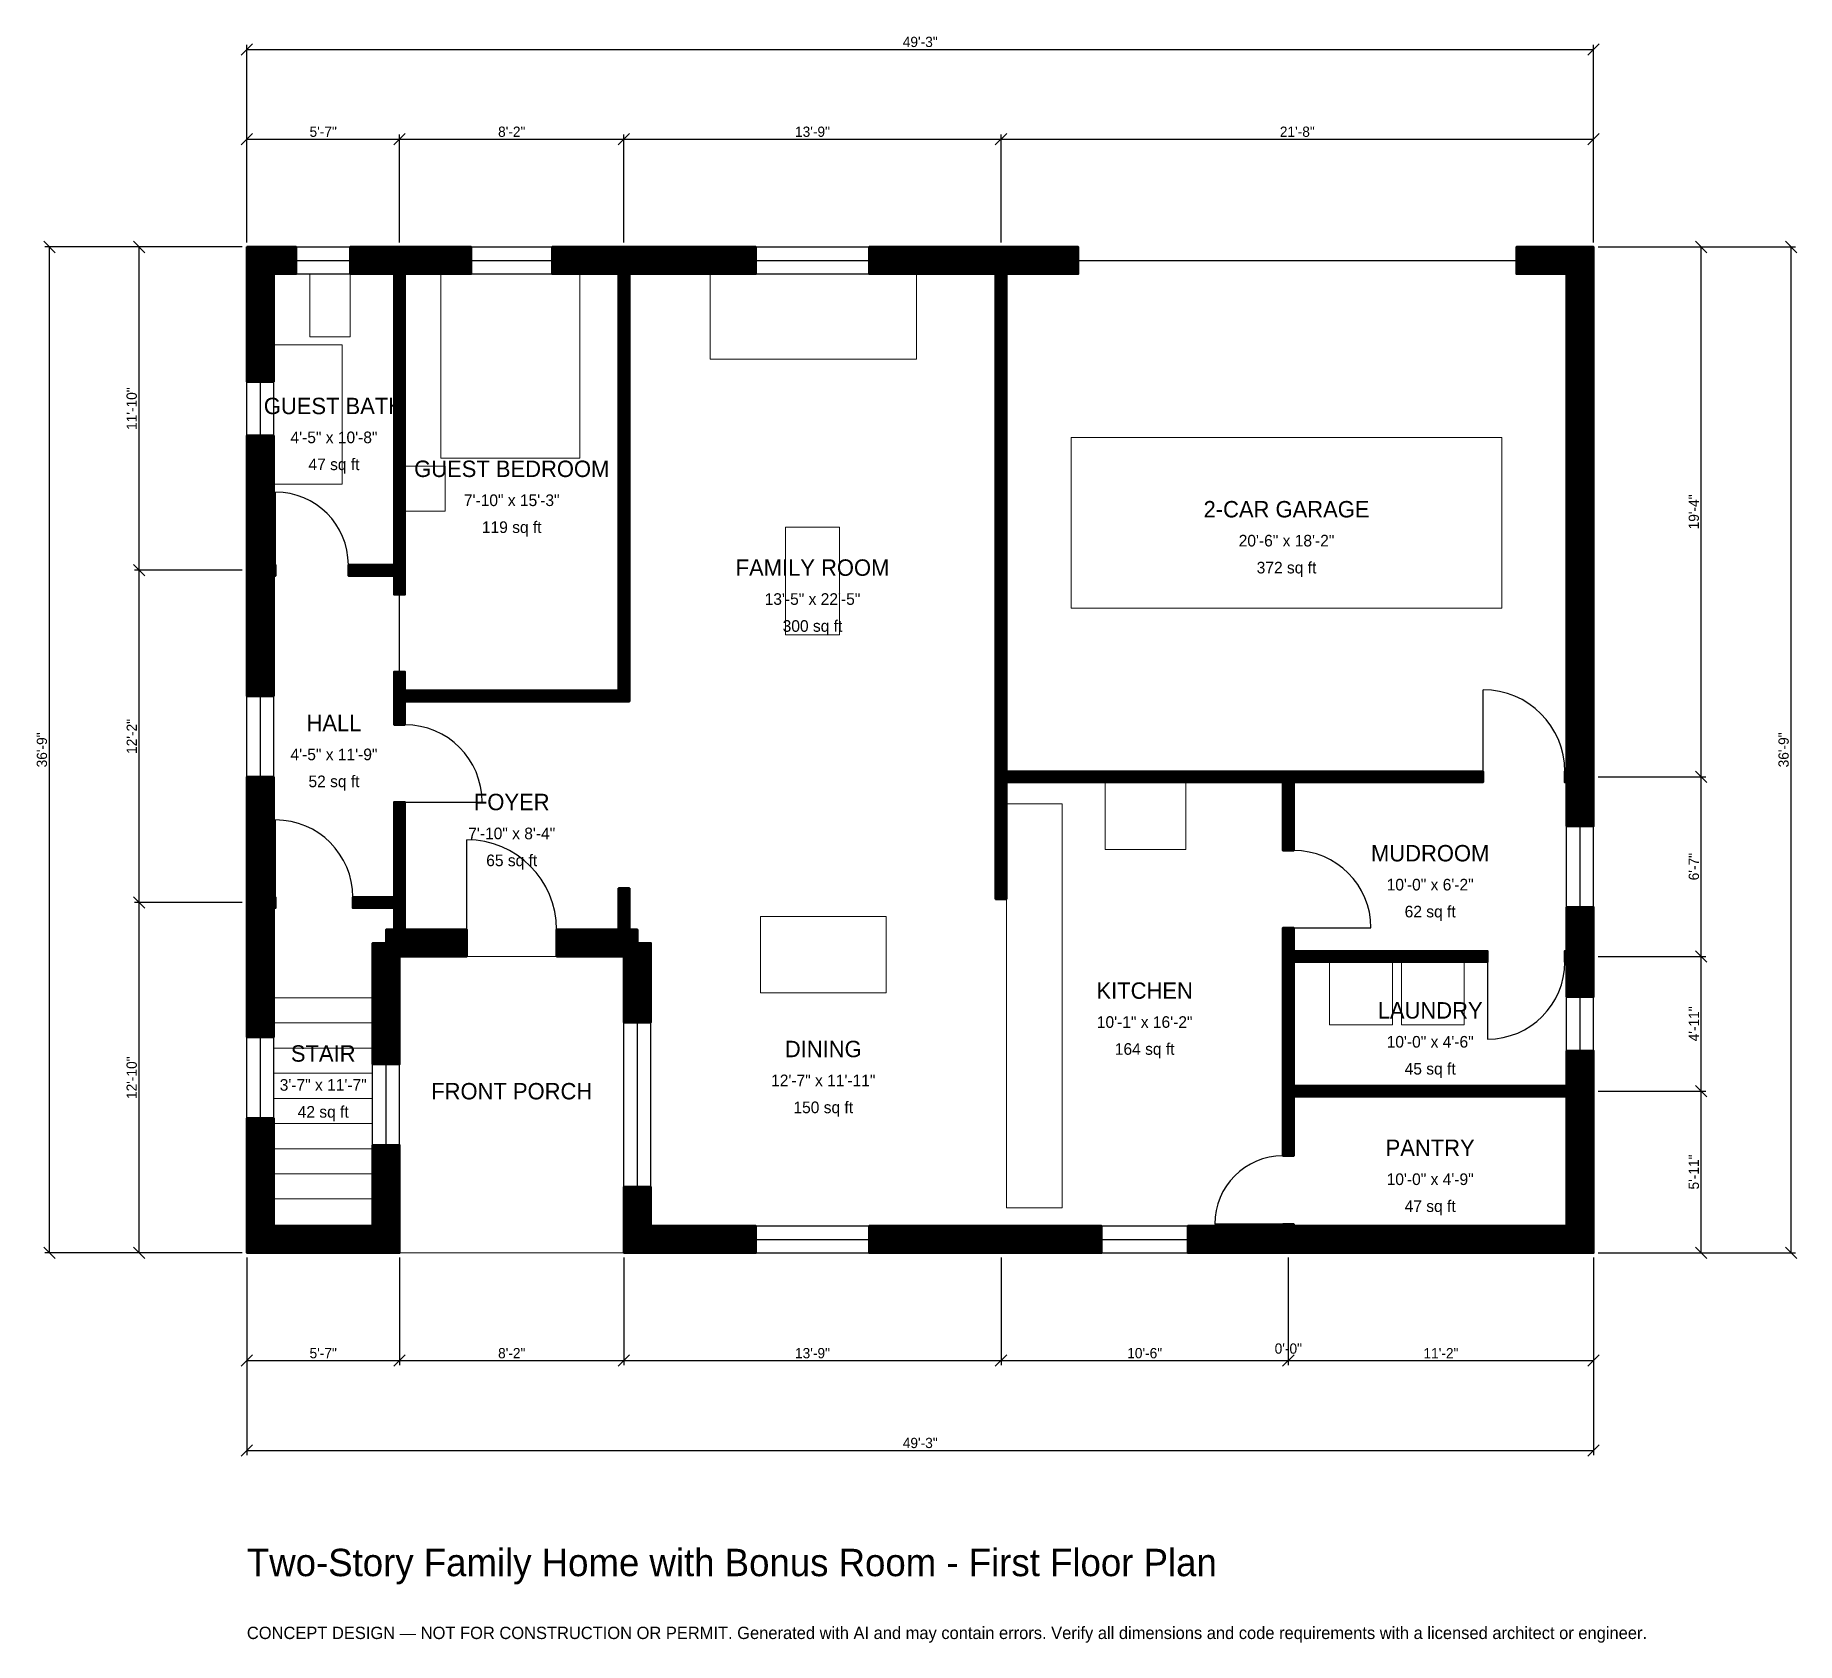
# Model space of a CAD drawing. Header units: inches. Extents: x -93 to 680, y -171 to 534.
import ezdxf
from ezdxf.enums import TextEntityAlignment as Align

# ---------------------------------------------------------------- set-up
doc = ezdxf.new("R2010")
doc.units = ezdxf.units.IN
doc.header["$MEASUREMENT"] = 0
doc.linetypes.add('DASHED', pattern=[0.6, 0.5, -0.1])
for name, color, linetype, lineweight in [('A-ANNO-DIMS', 1, 'Continuous', 13), ('A-ANNO-TEXT', 7, 'Continuous', 18), ('A-AREA-IDEN', 7, 'Continuous', 18), ('A-DOOR', 2, 'Continuous', 25), ('A-FLOR-FIXT', 9, 'Continuous', 13), ('A-FLOR-STRS', 3, 'Continuous', 18), ('A-FURN', 9, 'Continuous', 13), ('A-GLAZ', 4, 'Continuous', 25), ('A-SITE-PAVE', 8, 'Continuous', 13), ('A-WALL', 7, 'Continuous', 50), ('A-WALL-PATT', 8, 'Continuous', 13)]:
    doc.layers.add(name, color=color, linetype=linetype, lineweight=lineweight)
doc.dimstyles.new('PLAN', dxfattribs={"dimtxt": 4.5, "dimasz": 3, "dimexe": 2, "dimexo": 2, "dimgap": 1, "dimtad": 1, "dimdec": 0, "dimlunit": 4, "dimtsz": 2.5, "dimcen": 2.5, "dimclrd": 1, "dimclre": 1, "dimazin": 3, "dimtfac": 1, "dimtmove": 0, "dimatfit": 3})

msp = doc.modelspace()

# ---------------------------------------------------------------- hatches: boundary and pattern name
at = {"layer": 'A-WALL-PATT'}
h = msp.add_hatch(dxfattribs=at)
h.set_pattern_fill('ANSI31', color=8, scale=0.8)
h.paths.add_polyline_path([(0, 155.9055), (0, 155.9055), (0, 159.4488), (0, 208.6614), (11.811, 208.6614), (11.811, 159.4488), (11.811, 155.9055), (12.5984, 155.9055), (12.5984, 151.1811), (11.811, 151.1811), (11.811, 147.6378), (11.811, 94.4882), (0, 94.4882), (0, 147.6378), (0, 151.1811), (0, 151.1811), (0, 155.9055)])
h.paths.add_polyline_path([(0, 293.3071), (0, 296.8504), (0, 296.8504), (0, 301.5748), (0, 301.5748), (0, 305.1181), (0, 358.2677), (11.811, 358.2677), (11.811, 305.1181), (11.811, 301.5748), (12.5984, 301.5748), (12.5984, 296.8504), (11.811, 296.8504), (11.811, 293.3071), (11.811, 244.0945), (0, 244.0945), (0, 293.3071)])
h.paths.add_polyline_path([(0, 429.1339), (0, 429.1339), (0, 440.9449), (0, 440.9449), (0, 440.9449), (11.811, 440.9449), (11.811, 440.9449), (21.6535, 440.9449), (21.6535, 429.1339), (11.811, 429.1339), (11.811, 381.8898), (0, 381.8898), (0, 429.1339)])
h.paths.add_polyline_path([(61.0236, 440.9449), (64.5669, 440.9449), (64.5669, 440.9449), (69.2913, 440.9449), (69.2913, 440.9449), (72.8346, 440.9449), (98.4252, 440.9449), (98.4252, 429.1339), (72.8346, 429.1339), (69.2913, 429.1339), (69.2913, 301.5748), (69.2913, 296.8504), (69.2913, 288.5827), (64.5669, 288.5827), (64.5669, 296.8504), (44.4882, 296.8504), (44.4882, 301.5748), (64.5669, 301.5748), (64.5669, 429.1339), (61.0236, 429.1339), (45.2756, 429.1339), (45.2756, 440.9449), (61.0236, 440.9449)])
h.paths.add_polyline_path([(159.4488, 440.9449), (162.9921, 440.9449), (162.9921, 440.9449), (167.7165, 440.9449), (167.7165, 440.9449), (171.2598, 440.9449), (223.2283, 440.9449), (223.2283, 429.1339), (171.2598, 429.1339), (167.7165, 429.1339), (167.7165, 246.4567), (167.7165, 241.7323), (167.7165, 241.7323), (69.2913, 241.7323), (69.2913, 231.4961), (64.5669, 231.4961), (64.5669, 241.7323), (64.5669, 241.7323), (64.5669, 246.4567), (64.5669, 254.7244), (69.2913, 254.7244), (69.2913, 246.4567), (162.9921, 246.4567), (162.9921, 429.1339), (159.4488, 429.1339), (133.8583, 429.1339), (133.8583, 440.9449), (159.4488, 440.9449)])
h.paths.add_polyline_path([(324.8031, 440.9449), (328.3465, 440.9449), (328.3465, 440.9449), (333.0709, 440.9449), (333.0709, 440.9449), (336.6142, 440.9449), (364.5669, 440.9449), (364.5669, 429.1339), (336.6142, 429.1339), (333.0709, 429.1339), (333.0709, 211.0236), (454.3307, 211.0236), (454.3307, 211.0236), (459.0551, 211.0236), (542.126, 211.0236), (542.126, 206.2992), (459.0551, 206.2992), (459.0551, 176.378), (454.3307, 176.378), (454.3307, 206.2992), (454.3307, 206.2992), (333.0709, 206.2992), (333.0709, 155.1181), (328.3465, 155.1181), (328.3465, 206.2992), (328.3465, 211.0236), (328.3465, 429.1339), (324.8031, 429.1339), (272.8346, 429.1339), (272.8346, 440.9449), (324.8031, 440.9449)])
h.paths.add_polyline_path([(578.7402, 440.9449), (578.7402, 440.9449), (590.5512, 440.9449), (590.5512, 440.9449), (590.5512, 440.9449), (590.5512, 429.1339), (590.5512, 429.1339), (590.5512, 214.5669), (590.5512, 211.0236), (590.5512, 211.0236), (590.5512, 206.2992), (590.5512, 206.2992), (590.5512, 202.7559), (590.5512, 187.0079), (578.7402, 187.0079), (578.7402, 202.7559), (578.7402, 206.2992), (577.9528, 206.2992), (577.9528, 211.0236), (578.7402, 211.0236), (578.7402, 214.5669), (578.7402, 429.1339), (556.6929, 429.1339), (556.6929, 440.9449), (578.7402, 440.9449)])
h.paths.add_polyline_path([(590.5512, 135.8268), (590.5512, 132.2835), (590.5512, 132.2835), (590.5512, 127.5591), (590.5512, 127.5591), (590.5512, 124.0157), (590.5512, 112.2047), (578.7402, 112.2047), (578.7402, 124.0157), (578.7402, 127.5591), (577.9528, 127.5591), (577.9528, 132.2835), (578.7402, 132.2835), (578.7402, 135.8268), (578.7402, 151.5748), (590.5512, 151.5748), (590.5512, 135.8268)])
h.paths.add_polyline_path([(590.5512, 76.7717), (590.5512, 73.2283), (590.5512, 73.2283), (590.5512, 68.5039), (590.5512, 68.5039), (590.5512, 64.9606), (590.5512, 11.811), (590.5512, 11.811), (590.5512, 0), (590.5512, 0), (590.5512, 0), (578.7402, 0), (578.7402, 0), (462.5984, 0), (459.0551, 0), (459.0551, 0), (454.3307, 0), (454.3307, 0), (450.7874, 0), (412.5984, 0), (412.5984, 11.811), (450.7874, 11.811), (454.3307, 11.811), (454.3307, 12.5984), (459.0551, 12.5984), (459.0551, 11.811), (462.5984, 11.811), (578.7402, 11.811), (578.7402, 64.9606), (578.7402, 68.5039), (459.0551, 68.5039), (459.0551, 42.5197), (454.3307, 42.5197), (454.3307, 68.5039), (454.3307, 68.5039), (454.3307, 73.2283), (454.3307, 73.2283), (454.3307, 127.5591), (454.3307, 127.5591), (454.3307, 132.2835), (454.3307, 132.2835), (454.3307, 142.5197), (459.0551, 142.5197), (459.0551, 132.2835), (544.0945, 132.2835), (544.0945, 127.5591), (459.0551, 127.5591), (459.0551, 73.2283), (578.7402, 73.2283), (578.7402, 76.7717), (578.7402, 88.5827), (590.5512, 88.5827), (590.5512, 76.7717)])
h.paths.add_polyline_path([(336.6142, 0), (324.8031, 0), (272.8346, 0), (272.8346, 11.811), (324.8031, 11.811), (336.6142, 11.811), (374.8031, 11.811), (374.8031, 0), (336.6142, 0)])
h.paths.add_polyline_path([(177.1654, 0), (177.1654, 0), (165.3543, 0), (165.3543, 0), (165.3543, 0), (165.3543, 11.811), (165.3543, 11.811), (165.3543, 28.937), (177.1654, 28.937), (177.1654, 11.811), (223.2283, 11.811), (223.2283, 0), (177.1654, 0)])
h.paths.add_polyline_path([(165.3543, 127.5591), (165.3543, 127.5591), (165.3543, 129.9212), (162.9921, 129.9212), (162.9921, 129.9213), (135.8268, 129.9213), (135.8268, 141.7323), (162.9921, 141.7323), (162.9921, 159.8425), (167.7165, 159.8425), (167.7165, 141.7323), (171.2598, 141.7323), (171.2598, 135.8268), (177.1654, 135.8268), (177.1654, 100.9843), (165.3543, 100.9843), (165.3543, 127.5591)])
h.paths.add_polyline_path([(69.2913, 129.9213), (69.2913, 129.9212), (66.9292, 129.9212), (66.9292, 127.5591), (66.9291, 127.5591), (66.9291, 82.6772), (55.1181, 82.6772), (55.1181, 135.8268), (61.0236, 135.8268), (61.0236, 141.7323), (64.5669, 141.7323), (64.5669, 151.1811), (46.4567, 151.1811), (46.4567, 155.9055), (64.5669, 155.9055), (64.5669, 197.6378), (69.2913, 197.6378), (69.2913, 155.9055), (69.2913, 151.1811), (69.2913, 141.7323), (96.4567, 141.7323), (96.4567, 129.9213), (69.2913, 129.9213)])
h.paths.add_polyline_path([(66.9291, 11.811), (66.9292, 11.811), (66.9292, 0), (66.9291, 0), (66.9291, 0), (55.1181, 0), (55.1181, 0), (11.811, 0), (11.811, 0), (0, 0), (0, 0), (0, 0), (0, 11.811), (0, 11.811), (0, 59.0551), (11.811, 59.0551), (11.811, 11.811), (55.1181, 11.811), (55.1181, 47.2441), (66.9291, 47.2441), (66.9291, 11.811)])

# ---------------------------------------------------------------- linework, layer by layer
at = {"layer": 'A-DOOR', "linetype": 'DASHED'}
msp.add_line((364.5669, 435.0394), (556.6929, 435.0394), dxfattribs=at)
at = {"layer": 'A-DOOR'}
for p, q in [((12.5984, 301.5748), (12.5984, 333.4646)), ((66.9291, 254.7244), (66.9291, 288.5827)), ((542.126, 211.0236), (542.126, 246.8504)), ((69.2913, 197.6378), (103.1496, 197.6378)), ((12.5984, 155.9055), (12.5984, 189.7638)), ((96.4567, 141.7323), (96.4567, 181.1024)), ((459.0551, 142.5197), (492.9134, 142.5197)), ((544.0945, 127.5591), (544.0945, 93.7008)), ((454.3307, 12.5984), (424.4094, 12.5984))]:
    msp.add_line(p, q, dxfattribs=at)
for centre, radius, start, end in [((12.5984, 301.5748), 31.8898, 0, 90), ((542.126, 211.0236), 35.8268, 0, 90), ((69.2913, 197.6378), 33.8583, 0, 90), ((12.5984, 155.9055), 33.8583, 0, 90), ((96.4567, 141.7323), 39.3701, 0, 90), ((459.0551, 142.5197), 33.8583, 0, 90), ((544.0945, 127.5591), 33.8583, 270, 360), ((454.3307, 12.5984), 29.9213, 90, 180)]:
    msp.add_arc(centre, radius, start, end, dxfattribs=at)
at = {"layer": 'A-FLOR-FIXT'}
for points in [[(27.5591, 401.5748), (45.2756, 401.5748), (45.2756, 429.1339), (27.5591, 429.1339)], [(11.811, 337.0079), (41.7323, 337.0079), (41.7323, 398.0315), (11.811, 398.0315)], [(333.0709, 19.685), (357.4803, 19.685), (357.4803, 196.8504), (333.0709, 196.8504)]]:
    msp.add_lwpolyline(points, close=True, dxfattribs=at)
at = {"layer": 'A-FLOR-STRS'}
for p, q in [((11.811, 111.811), (55.1181, 111.811)), ((11.811, 100.7874), (55.1181, 100.7874)), ((11.811, 89.7638), (55.1181, 89.7638)), ((11.811, 78.7402), (55.1181, 78.7402)), ((11.811, 67.7165), (55.1181, 67.7165)), ((11.811, 56.6929), (55.1181, 56.6929)), ((11.811, 45.6693), (55.1181, 45.6693)), ((11.811, 34.6457), (55.1181, 34.6457)), ((11.811, 23.622), (55.1181, 23.622))]:
    msp.add_line(p, q, dxfattribs=at)
at = {"layer": 'A-FURN'}
for points in [[(85.0394, 348.4252), (146.063, 348.4252), (146.063, 429.1339), (85.0394, 429.1339)], [(203.1496, 391.7323), (293.7008, 391.7323), (293.7008, 429.1339), (203.1496, 429.1339)], [(361.4173, 282.6772), (550.3937, 282.6772), (550.3937, 357.4803), (361.4173, 357.4803)], [(69.2913, 325.1969), (87.0079, 325.1969), (87.0079, 344.8819), (69.2913, 344.8819)], [(236.2205, 270.8661), (259.8425, 270.8661), (259.8425, 318.1102), (236.2205, 318.1102)], [(376.378, 176.7717), (411.811, 176.7717), (411.811, 206.2992), (376.378, 206.2992)], [(225.1969, 113.9764), (280.315, 113.9764), (280.315, 147.4409), (225.1969, 147.4409)], [(474.8031, 100), (502.3622, 100), (502.3622, 127.5591), (474.8031, 127.5591)], [(506.2992, 100), (533.8583, 100), (533.8583, 127.5591), (506.2992, 127.5591)]]:
    msp.add_lwpolyline(points, close=True, dxfattribs=at)
at = {"layer": 'A-GLAZ'}
for p, q in [((21.6535, 440.9449), (45.2756, 440.9449)), ((98.4252, 440.9449), (133.8583, 440.9449)), ((223.2283, 440.9449), (272.8346, 440.9449)), ((21.6535, 435.0394), (45.2756, 435.0394)), ((98.4252, 435.0394), (133.8583, 435.0394)), ((223.2283, 435.0394), (272.8346, 435.0394)), ((21.6535, 429.1339), (45.2756, 429.1339)), ((98.4252, 429.1339), (133.8583, 429.1339)), ((223.2283, 429.1339), (272.8346, 429.1339)), ((0, 358.2677), (0, 381.8898)), ((5.9055, 358.2677), (5.9055, 381.8898)), ((11.811, 358.2677), (11.811, 381.8898)), ((0, 208.6614), (0, 244.0945)), ((5.9055, 208.6614), (5.9055, 244.0945)), ((11.811, 208.6614), (11.811, 244.0945)), ((578.7402, 151.5748), (578.7402, 187.0079)), ((584.6457, 151.5748), (584.6457, 187.0079)), ((590.5512, 151.5748), (590.5512, 187.0079)), ((578.7402, 88.5827), (578.7402, 112.2047)), ((584.6457, 88.5827), (584.6457, 112.2047)), ((590.5512, 88.5827), (590.5512, 112.2047)), ((165.3543, 28.937), (165.3543, 100.9843)), ((171.2598, 28.937), (171.2598, 100.9843)), ((177.1654, 28.937), (177.1654, 100.9843)), ((0, 59.0551), (0, 94.4882)), ((5.9055, 59.0551), (5.9055, 94.4882)), ((11.811, 59.0551), (11.811, 94.4882)), ((55.1181, 47.2441), (55.1181, 82.6772)), ((61.0236, 47.2441), (61.0236, 82.6772)), ((66.9291, 47.2441), (66.9291, 82.6772)), ((223.2283, 11.811), (272.8346, 11.811)), ((374.8031, 11.811), (412.5984, 11.811)), ((223.2283, 5.9055), (272.8346, 5.9055)), ((223.2283, 0), (272.8346, 0)), ((374.8031, 5.9055), (412.5984, 5.9055)), ((374.8031, 0), (412.5984, 0))]:
    msp.add_line(p, q, dxfattribs=at)
at = {"layer": 'A-SITE-PAVE', "linetype": 'DASHED'}
msp.add_lwpolyline([(66.9291, 0), (165.3543, 0), (165.3543, 129.9213), (66.9291, 129.9213)], close=True, dxfattribs=at)
at = {"layer": 'A-WALL'}
for points in [[(0, 429.1339), (0, 429.1339), (0, 440.9449), (0, 440.9449), (0, 440.9449), (11.811, 440.9449), (11.811, 440.9449), (21.6535, 440.9449), (21.6535, 429.1339), (11.811, 429.1339), (11.811, 381.8898), (0, 381.8898), (0, 429.1339)], [(61.0236, 440.9449), (64.5669, 440.9449), (64.5669, 440.9449), (69.2913, 440.9449), (69.2913, 440.9449), (72.8346, 440.9449), (98.4252, 440.9449), (98.4252, 429.1339), (72.8346, 429.1339), (69.2913, 429.1339), (69.2913, 301.5748), (69.2913, 296.8504), (69.2913, 288.5827), (64.5669, 288.5827), (64.5669, 296.8504), (44.4882, 296.8504), (44.4882, 301.5748), (64.5669, 301.5748), (64.5669, 429.1339), (61.0236, 429.1339), (45.2756, 429.1339), (45.2756, 440.9449), (61.0236, 440.9449)], [(159.4488, 440.9449), (162.9921, 440.9449), (162.9921, 440.9449), (167.7165, 440.9449), (167.7165, 440.9449), (171.2598, 440.9449), (223.2283, 440.9449), (223.2283, 429.1339), (171.2598, 429.1339), (167.7165, 429.1339), (167.7165, 246.4567), (167.7165, 241.7323), (167.7165, 241.7323), (69.2913, 241.7323), (69.2913, 231.4961), (64.5669, 231.4961), (64.5669, 241.7323), (64.5669, 241.7323), (64.5669, 246.4567), (64.5669, 254.7244), (69.2913, 254.7244), (69.2913, 246.4567), (162.9921, 246.4567), (162.9921, 429.1339), (159.4488, 429.1339), (133.8583, 429.1339), (133.8583, 440.9449), (159.4488, 440.9449)], [(324.8031, 440.9449), (328.3465, 440.9449), (328.3465, 440.9449), (333.0709, 440.9449), (333.0709, 440.9449), (336.6142, 440.9449), (364.5669, 440.9449), (364.5669, 429.1339), (336.6142, 429.1339), (333.0709, 429.1339), (333.0709, 211.0236), (454.3307, 211.0236), (454.3307, 211.0236), (459.0551, 211.0236), (542.126, 211.0236), (542.126, 206.2992), (459.0551, 206.2992), (459.0551, 176.378), (454.3307, 176.378), (454.3307, 206.2992), (454.3307, 206.2992), (333.0709, 206.2992), (333.0709, 155.1181), (328.3465, 155.1181), (328.3465, 206.2992), (328.3465, 211.0236), (328.3465, 429.1339), (324.8031, 429.1339), (272.8346, 429.1339), (272.8346, 440.9449), (324.8031, 440.9449)], [(578.7402, 440.9449), (578.7402, 440.9449), (590.5512, 440.9449), (590.5512, 440.9449), (590.5512, 440.9449), (590.5512, 429.1339), (590.5512, 429.1339), (590.5512, 214.5669), (590.5512, 211.0236), (590.5512, 211.0236), (590.5512, 206.2992), (590.5512, 206.2992), (590.5512, 202.7559), (590.5512, 187.0079), (578.7402, 187.0079), (578.7402, 202.7559), (578.7402, 206.2992), (577.9528, 206.2992), (577.9528, 211.0236), (578.7402, 211.0236), (578.7402, 214.5669), (578.7402, 429.1339), (556.6929, 429.1339), (556.6929, 440.9449), (578.7402, 440.9449)], [(0, 293.3071), (0, 296.8504), (0, 296.8504), (0, 301.5748), (0, 301.5748), (0, 305.1181), (0, 358.2677), (11.811, 358.2677), (11.811, 305.1181), (11.811, 301.5748), (12.5984, 301.5748), (12.5984, 296.8504), (11.811, 296.8504), (11.811, 293.3071), (11.811, 244.0945), (0, 244.0945), (0, 293.3071)], [(0, 155.9055), (0, 155.9055), (0, 159.4488), (0, 208.6614), (11.811, 208.6614), (11.811, 159.4488), (11.811, 155.9055), (12.5984, 155.9055), (12.5984, 151.1811), (11.811, 151.1811), (11.811, 147.6378), (11.811, 94.4882), (0, 94.4882), (0, 147.6378), (0, 151.1811), (0, 151.1811), (0, 155.9055)], [(69.2913, 129.9213), (69.2913, 129.9212), (66.9292, 129.9212), (66.9292, 127.5591), (66.9291, 127.5591), (66.9291, 82.6772), (55.1181, 82.6772), (55.1181, 135.8268), (61.0236, 135.8268), (61.0236, 141.7323), (64.5669, 141.7323), (64.5669, 151.1811), (46.4567, 151.1811), (46.4567, 155.9055), (64.5669, 155.9055), (64.5669, 197.6378), (69.2913, 197.6378), (69.2913, 155.9055), (69.2913, 151.1811), (69.2913, 141.7323), (96.4567, 141.7323), (96.4567, 129.9213), (69.2913, 129.9213)], [(165.3543, 127.5591), (165.3543, 127.5591), (165.3543, 129.9212), (162.9921, 129.9212), (162.9921, 129.9213), (135.8268, 129.9213), (135.8268, 141.7323), (162.9921, 141.7323), (162.9921, 159.8425), (167.7165, 159.8425), (167.7165, 141.7323), (171.2598, 141.7323), (171.2598, 135.8268), (177.1654, 135.8268), (177.1654, 100.9843), (165.3543, 100.9843), (165.3543, 127.5591)], [(590.5512, 135.8268), (590.5512, 132.2835), (590.5512, 132.2835), (590.5512, 127.5591), (590.5512, 127.5591), (590.5512, 124.0157), (590.5512, 112.2047), (578.7402, 112.2047), (578.7402, 124.0157), (578.7402, 127.5591), (577.9528, 127.5591), (577.9528, 132.2835), (578.7402, 132.2835), (578.7402, 135.8268), (578.7402, 151.5748), (590.5512, 151.5748), (590.5512, 135.8268)], [(590.5512, 76.7717), (590.5512, 73.2283), (590.5512, 73.2283), (590.5512, 68.5039), (590.5512, 68.5039), (590.5512, 64.9606), (590.5512, 11.811), (590.5512, 11.811), (590.5512, 0), (590.5512, 0), (590.5512, 0), (578.7402, 0), (578.7402, 0), (462.5984, 0), (459.0551, 0), (459.0551, 0), (454.3307, 0), (454.3307, 0), (450.7874, 0), (412.5984, 0), (412.5984, 11.811), (450.7874, 11.811), (454.3307, 11.811), (454.3307, 12.5984), (459.0551, 12.5984), (459.0551, 11.811), (462.5984, 11.811), (578.7402, 11.811), (578.7402, 64.9606), (578.7402, 68.5039), (459.0551, 68.5039), (459.0551, 42.5197), (454.3307, 42.5197), (454.3307, 68.5039), (454.3307, 68.5039), (454.3307, 73.2283), (454.3307, 73.2283), (454.3307, 127.5591), (454.3307, 127.5591), (454.3307, 132.2835), (454.3307, 132.2835), (454.3307, 142.5197), (459.0551, 142.5197), (459.0551, 132.2835), (544.0945, 132.2835), (544.0945, 127.5591), (459.0551, 127.5591), (459.0551, 73.2283), (578.7402, 73.2283), (578.7402, 76.7717), (578.7402, 88.5827), (590.5512, 88.5827), (590.5512, 76.7717)], [(66.9291, 11.811), (66.9292, 11.811), (66.9292, 0), (66.9291, 0), (66.9291, 0), (55.1181, 0), (55.1181, 0), (11.811, 0), (11.811, 0), (0, 0), (0, 0), (0, 0), (0, 11.811), (0, 11.811), (0, 59.0551), (11.811, 59.0551), (11.811, 11.811), (55.1181, 11.811), (55.1181, 47.2441), (66.9291, 47.2441), (66.9291, 11.811)], [(177.1654, 0), (177.1654, 0), (165.3543, 0), (165.3543, 0), (165.3543, 0), (165.3543, 11.811), (165.3543, 11.811), (165.3543, 28.937), (177.1654, 28.937), (177.1654, 11.811), (223.2283, 11.811), (223.2283, 0), (177.1654, 0)], [(336.6142, 0), (324.8031, 0), (272.8346, 0), (272.8346, 11.811), (324.8031, 11.811), (336.6142, 11.811), (374.8031, 11.811), (374.8031, 0), (336.6142, 0)]]:
    msp.add_lwpolyline(points, close=True, dxfattribs=at)

# ---------------------------------------------------------------- texts
at = {"layer": 'A-ANNO-TEXT'}
for s, height, p in [('Two-Story Family Home with Bonus Room - First Floor Plan', 12, (0, -141.7323)), ('CONCEPT DESIGN — NOT FOR CONSTRUCTION OR PERMIT. Generated with AI and may contain errors. Verify all dimensions and code requirements with a licensed architect or engineer.', 5.4, (0, -169.2913))]:
    msp.add_text(s, height=height, dxfattribs=at).set_placement(p)
at = {"layer": 'A-AREA-IDEN'}
for s, height, p in [('GUEST BATH', 7.2, (38.189, 371.2598)), ('4\'-5" x 10\'-8"', 5.1, (38.189, 357.4803)), ('47 sq ft', 5.1, (38.189, 345.6693)), ('GUEST BEDROOM', 7.2, (116.1417, 343.7008)), ('7\'-10" x 15\'-3"', 5.1, (116.1417, 329.9213)), ('2-CAR GARAGE', 7.2, (455.9055, 325.9843)), ('119 sq ft', 5.1, (116.1417, 318.1102)), ('20\'-6" x 18\'-2"', 5.1, (455.9055, 312.2047)), ('FAMILY ROOM', 7.2, (248.0315, 300.3937)), ('372 sq ft', 5.1, (455.9055, 300.3937)), ('13\'-5" x 22\'-5"', 5.1, (248.0315, 286.6142)), ('300 sq ft', 5.1, (248.0315, 274.8031)), ('HALL', 7.2, (38.189, 232.2835)), ('4\'-5" x 11\'-9"', 5.1, (38.189, 218.5039)), ('52 sq ft', 5.1, (38.189, 206.6929)), ('FOYER', 7.2, (116.1417, 197.6378)), ('7\'-10" x 8\'-4"', 5.1, (116.1417, 183.8583)), ('MUDROOM', 7.2, (518.8976, 175.1969)), ('65 sq ft', 5.1, (116.1417, 172.0472)), ('10\'-0" x 6\'-2"', 5.1, (518.8976, 161.4173)), ('62 sq ft', 5.1, (518.8976, 149.6063)), ('KITCHEN', 7.2, (393.7008, 114.9606)), ('LAUNDRY', 7.2, (518.8976, 106.2992)), ('10\'-1" x 16\'-2"', 5.1, (393.7008, 101.1811)), ('DINING', 7.2, (252.7559, 89.3701)), ('10\'-0" x 4\'-6"', 5.1, (518.8976, 92.5197)), ('STAIR', 7.2, (33.4646, 87.4016)), ('164 sq ft', 5.1, (393.7008, 89.3701)), ('12\'-7" x 11\'-11"', 5.1, (252.7559, 75.5906)), ('45 sq ft', 5.1, (518.8976, 80.7087)), ('3\'-7" x 11\'-7"', 5.1, (33.4646, 73.622)), ('FRONT PORCH', 7.2, (116.1417, 70.8661)), ('42 sq ft', 5.1, (33.4646, 61.811)), ('150 sq ft', 5.1, (252.7559, 63.7795)), ('PANTRY', 7.2, (518.8976, 46.063)), ('10\'-0" x 4\'-9"', 5.1, (518.8976, 32.2835)), ('47 sq ft', 5.1, (518.8976, 20.4724))]:
    msp.add_text(s, height=height, dxfattribs=at).set_placement(p, align=Align.MIDDLE_CENTER)

# ---------------------------------------------------------------- dimensions: what is measured, and where the dimension line sits
at = {"layer": 'A-ANNO-DIMS'}
for base, p1, p2, text in [((0, 527.5591), (0, 440.9449), (590.5512, 440.9449), '49\'-3"'), ((0, 488.189), (0, 440.9449), (66.9291, 440.9449), '5\'-7"'), ((66.9291, 488.189), (66.9291, 440.9449), (165.3543, 440.9449), '8\'-2"'), ((165.3543, 488.189), (165.3543, 440.9449), (330.7087, 440.9449), '13\'-9"'), ((330.7087, 488.189), (330.7087, 440.9449), (590.5512, 440.9449), '21\'-8"'), ((0, -47.2441), (0, 0), (66.9291, 0), '5\'-7"'), ((0, -86.6142), (0, 0), (590.5512, 0), '49\'-3"'), ((66.9291, -47.2441), (66.9291, 0), (165.3543, 0), '8\'-2"'), ((165.3543, -47.2441), (165.3543, 0), (330.7087, 0), '13\'-9"'), ((330.7087, -47.2441), (330.7087, 0), (456.6929, 0), '10\'-6"'), ((456.6929, -47.2441), (456.6929, 0), (456.6929, 0), '0\'-0"'), ((456.6929, -47.2441), (456.6929, 0), (590.5512, 0), '11\'-2"')]:
    msp.add_linear_dim(base=base, p1=p1, p2=p2, text=text, dimstyle='PLAN', dxfattribs=at).render()
for base, p1, p2, text in [((-86.6142, 0), (0, 0), (0, 440.9449), '36\'-9"'), ((-47.2441, 299.2126), (0, 299.2126), (0, 440.9449), '11\'-10"'), ((637.7953, 208.6614), (590.5512, 208.6614), (590.5512, 440.9449), '19\'-4"'), ((677.1654, 0), (590.5512, 0), (590.5512, 440.9449), '36\'-9"'), ((-47.2441, 153.5433), (0, 153.5433), (0, 299.2126), '12\'-2"'), ((637.7953, 129.9213), (590.5512, 129.9213), (590.5512, 208.6614), '6\'-7"'), ((-47.2441, 0), (0, 0), (0, 153.5433), '12\'-10"'), ((637.7953, 70.8661), (590.5512, 70.8661), (590.5512, 129.9213), '4\'-11"'), ((637.7953, 0), (590.5512, 0), (590.5512, 70.8661), '5\'-11"')]:
    msp.add_linear_dim(base=base, p1=p1, p2=p2, angle=90, text=text, dimstyle='PLAN', dxfattribs=at).render()

doc.saveas('drawing.dxf')
